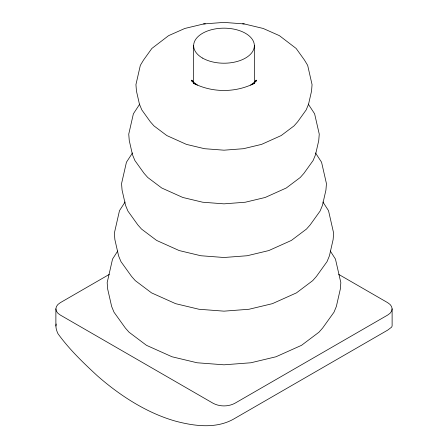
<?xml version="1.0" encoding="UTF-8"?>
<svg xmlns="http://www.w3.org/2000/svg" width="448" height="448" viewBox="0 0 448 448"><rect width="100%" height="100%" fill="white"/><g stroke="black" fill="none" stroke-linecap="round" stroke-linejoin="round"><path stroke-width="0.67" d="M338.71 274.4L387.671 302.669L390.085 304.483L391.602 306.594L392.118 308.868L392.118 326.026L391.602 327.163L387.671 330.137L234.741 418.432C217.017 429.055 195.261 426.3 176.193 421.333A220.914 127.546 60 0 1 97.395 375.844C83.25 362.79 69.177 349.283 57.915 333.614C56.582 330.63 55.401 327.281 56.19 323.988M55.882 326.026L55.882 308.868L56.398 306.594L57.915 304.483L60.329 302.669L109.29 274.4M254.57 82.572L254.873 81.256M392.118 308.868L391.602 311.136L390.085 313.253L387.671 315.067L234.741 403.362C228.138 406.762 219.862 406.762 213.259 403.362L60.329 315.067L57.915 313.253L56.398 311.136L55.882 308.868M255.399 82.046L255.926 80.769M139.731 104.104L133.386 113.792L128.744 134.142L129.265 140.582L132.49 154.739L134.859 160.479L144.077 173.331L147.728 177.47L161.728 187.998L182.812 197.473L202.681 202.222L224 203.846L245.319 202.222L265.188 197.473L286.272 187.998L300.272 177.47L303.923 173.331L313.141 160.479L315.51 154.739L318.735 140.582L319.256 134.142L314.614 113.792L308.269 104.104M132.485 152.947L126.437 162.221L121.548 183.646L122.069 190.086L125.541 205.318L127.91 211.058L137.85 224.913L141.501 229.051L156.638 240.442L179.217 250.572L200.816 255.741L224 257.499L247.184 255.741L268.783 250.572L291.362 240.442L306.499 229.051L310.15 224.913L320.09 211.058L322.459 205.318L325.931 190.086L326.452 183.646L321.563 162.221L315.515 152.947M125.11 201.975L119.487 210.65L114.358 233.15L114.878 239.59L118.597 255.898L120.966 261.638L131.622 276.489L135.274 280.627L151.553 292.88L175.622 303.671L198.957 309.254L224 311.158L249.043 309.254L272.378 303.671L296.447 292.88L312.726 280.627L316.378 276.489L327.034 261.638L329.403 255.898L333.122 239.59L333.642 233.15L328.513 210.65L322.89 201.975M117.74 250.986L112.543 259.078L107.162 282.654L107.682 289.094L111.647 306.477L114.016 312.217L125.39 328.07L129.041 332.209L146.468 345.318L172.021 356.77L197.092 362.768L224 364.812L250.908 362.768L275.979 356.77L301.532 345.318L318.959 332.209L322.61 328.07L333.984 312.217L336.353 306.477L340.318 289.094L340.838 282.654L335.457 259.078L330.26 250.986M253.971 83.222L256.189 80.13M255.595 81.665L256.508 80.634L250.544 85.12L254.57 83.205C235.777 92.887 212.223 92.887 193.43 83.205L197.456 85.12L191.492 80.634L192.405 81.665M203.722 23.94L184.822 28.459L168.599 35.65L151.855 48.457L143.534 60.054L140.33 65.363L135.934 84.638L136.455 91.078L139.44 104.16L141.809 109.9L150.31 121.75L153.961 125.888L166.813 135.559L186.407 144.374L204.54 148.708L224 150.186L243.46 148.708L261.593 144.374L281.187 135.559L294.039 125.888L297.69 121.75L306.191 109.9L308.56 104.16L311.545 91.078L312.066 84.638L307.67 65.363L304.466 60.054L296.145 48.457L279.401 35.65L263.178 28.459L244.278 23.94L224 22.4L203.722 23.94L205.341 23.828M242.659 23.828L244.278 23.94M191.811 80.13L194.029 83.222M192.074 80.769L192.601 82.046M193.127 81.256L193.43 82.572M254.352 45.69L254.352 82.874M193.648 45.69L193.648 82.874M202.541 58.083A30.352 17.522 0 0 0 253.316 50.226A30.352 17.522 0 0 0 216.143 28.767A30.352 17.522 0 0 0 202.541 58.083"/></g></svg>
